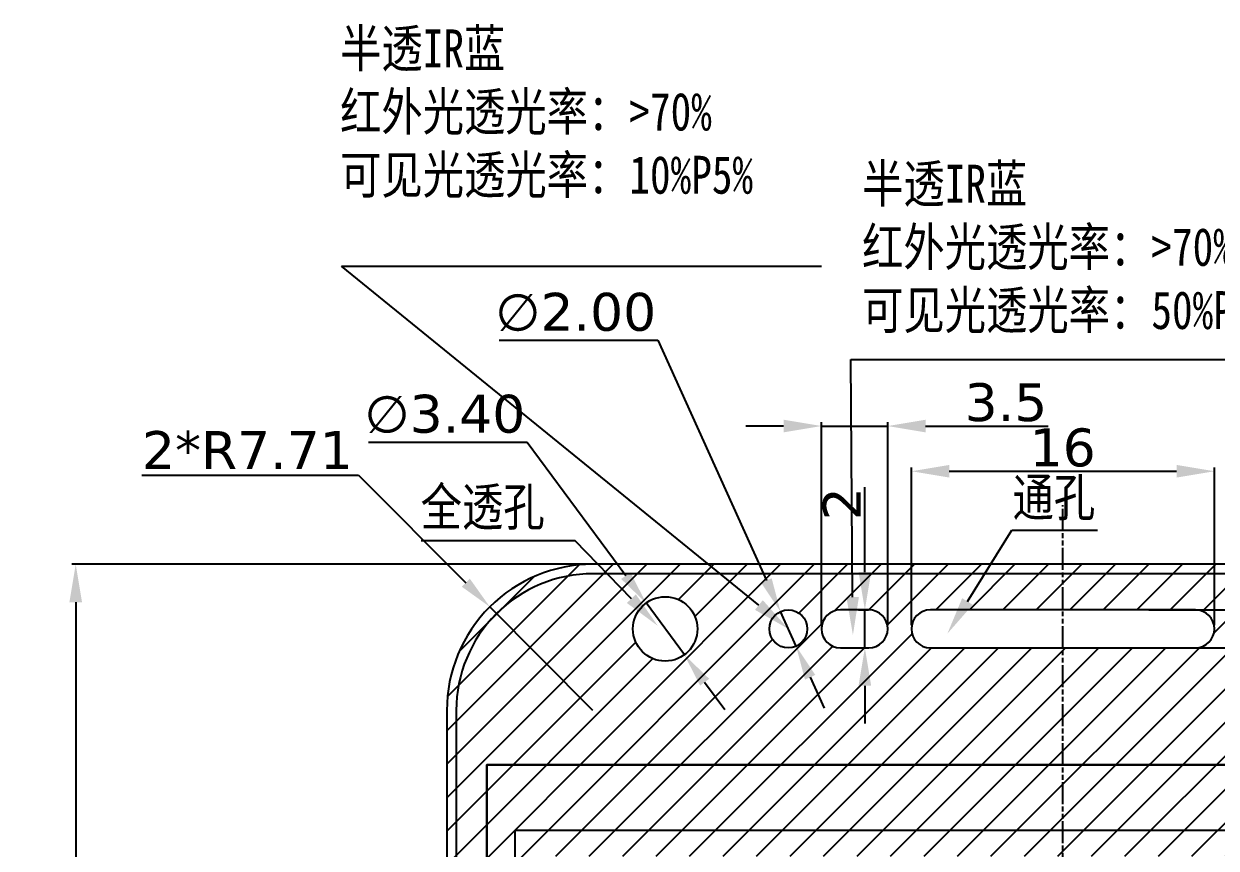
# Model space of a CAD drawing. Header units: inches. Extents: x 1779 to 2225, y 40 to 347.
# Drawn here: x 1870.5 to 1933.5, y 244.4 to 287.9 of the extents above; entities that cross this region are included whole.
import ezdxf
from ezdxf import colors
from ezdxf.entities.mleader import LeaderData, LeaderLine
from ezdxf.math import Vec2, Vec3

# ---------------------------------------------------------------- set-up
doc = ezdxf.new("R2010")
doc.units = ezdxf.units.IN
doc.header["$LTSCALE"] = 2.574606
doc.header["$MEASUREMENT"] = 0
doc.header["$PDMODE"] = 3
doc.header["$PDSIZE"] = 0.3125
doc.linetypes.add('PHANTOM', pattern=[0.8, 0.45, -0.05, 0.1, -0.05, 0.1, -0.05])
doc.layers.get('Defpoints').update_dxf_attribs({"linetype": 'CONTINUOUS'})
for name, color, linetype in [('Cover lens', 6, 'CONTINUOUS'), ('dim', 4, 'CONTINUOUS'), ('Dimension', 7, 'CONTINUOUS'), ('sensor AA', 131, 'CONTINUOUS'), ('Sensor outline', 190, 'CONTINUOUS'), ('中心线', 1, 'CONTINUOUS'), ('正面保护膜', 50, 'CONTINUOUS')]:
    doc.layers.add(name, color=color, linetype=linetype)
doc.styles.get("Standard").update_dxf_attribs({"font": 'romand.shx', "width": 0.8, "bigfont": 'bigfont.shx'})
doc.styles.add('文字样式', font='verdana.ttf', dxfattribs={"height": 2})
doc.dimstyles.new('标注', dxfattribs={"dimtxt": 2, "dimasz": 2, "dimexe": 0.2, "dimexo": 0.2, "dimgap": 0.2, "dimtad": 1, "dimdsep": 46, "dimtxsty": '文字样式', "dimcen": 0, "dimclrd": 256, "dimclre": 256, "dimclrt": 256, "dimadec": 0, "dimazin": 0, "dimtfac": 1, "dimtmove": 0, "dimatfit": 3, "dimfxl": 0, "dimarcsym": 0})
doc.dimstyles.new('直径', dxfattribs={"dimtxt": 2, "dimasz": 1.8, "dimexe": 0.3, "dimexo": 0.7, "dimgap": 0.3, "dimtad": 1, "dimtoh": 1, "dimzin": 0, "dimdsep": 46, "dimtxsty": '文字样式', "dimcen": 0.09, "dimadec": 0, "dimazin": 0, "dimtfac": 1, "dimtmove": 0, "dimatfit": 3, "dimfxl": 0, "dimtolj": 1, "dimtzin": 0, "dimarcsym": 0})

# ---------------------------------------------------------------- blocks, each defined once
blk = doc.blocks.new('12521212')
at = {"layer": 'sensor AA'}
blk.add_lwpolyline([(1560.144, 241.971), (1617.914, 241.971), (1617.914, 146.791), (1560.144, 146.791)], close=True, dxfattribs=at)
at = {"layer": 'Sensor outline'}
blk.add_lwpolyline([(1558.634, 143.961), (1619.484, 143.961), (1558.634, 143.961), (1558.634, 245.421), (1619.484, 245.421), (1619.484, 143.961), (1619.484, 245.421), (1558.634, 245.421)], close=True, dxfattribs=at)
blk = doc.blocks.new('*D44')
at = {"layer": 'Defpoints', "color": 0}
for p in [(1902.504, 259.408), (1873.282, 133.318), (1925.407, 133.318)]:
    blk.add_point(p, dxfattribs=at)
at = {"layer": 'Dimension', "lineweight": -2}
for p, q in [((1902.304, 259.408), (1873.082, 259.408)), ((1873.282, 257.408), (1873.282, 135.318)), ((1925.207, 133.318), (1873.082, 133.318))]:
    blk.add_line(p, q, dxfattribs=at)
at = {"layer": 'Dimension'}
for points in [[(1872.949, 257.408), (1873.615, 257.408), (1873.282, 259.408)], [(1872.949, 135.318), (1873.615, 135.318), (1873.282, 133.318)]]:
    blk.add_solid(points, dxfattribs=at)
at = {"layer": 'Dimension', "insert": (1871.76, 196.363), "char_height": 2, "attachment_point": 5, "rotation": 90, "style": '文字样式'}
blk.add_mtext('126.09%%P0.1(CG OD)', dxfattribs=at)
blk = doc.blocks.new('*D49')
at = {"layer": 'Defpoints', "color": 0}
for p in [(1895.147, 257.162), (1900.587, 251.698)]:
    blk.add_point(p, dxfattribs=at)
at = {"layer": 'Dimension', "color": 0, "lineweight": -2}
for p, q in [((1876.774, 264.116), (1888.222, 264.116)), ((1888.222, 264.116), (1893.877, 258.437)), ((1900.587, 251.698), (1895.147, 257.162))]:
    blk.add_line(p, q, dxfattribs=at)
at = {"layer": 'Dimension', "color": 0}
blk.add_solid([(1894.09, 258.649), (1893.664, 258.226), (1895.147, 257.162)], dxfattribs=at)
at = {"layer": 'Dimension', "color": 0, "insert": (1882.348, 265.437), "char_height": 2, "attachment_point": 5, "style": '文字样式'}
blk.add_mtext('\\A1;2*R7.71', dxfattribs=at)
blk = doc.blocks.new('*D50')
at = {"layer": 'Defpoints', "color": 0}
for p in [(1903.396, 257.365), (1905.419, 254.632)]:
    blk.add_point(p, dxfattribs=at)
at = {"layer": 'Dimension', "color": 0, "lineweight": -2}
for p, q in [((1888.736, 265.854), (1897.112, 265.854)), ((1897.112, 265.854), (1902.325, 258.811)), ((1905.419, 254.632), (1903.396, 257.365)), ((1906.489, 253.185), (1907.56, 251.738))]:
    blk.add_line(p, q, dxfattribs=at)
at = {"layer": 'Dimension', "color": 0}
for points in [[(1902.566, 258.99), (1902.084, 258.633), (1903.396, 257.365)], [(1906.731, 253.364), (1906.248, 253.007), (1905.419, 254.632)]]:
    blk.add_solid(points, dxfattribs=at)
at = {"layer": 'Dimension', "color": 0, "insert": (1892.774, 267.334), "char_height": 2, "attachment_point": 5, "style": '文字样式'}
blk.add_mtext('\\A1;∅3.40', dxfattribs=at)
blk = doc.blocks.new('*D51')
at = {"layer": 'Defpoints', "color": 0}
for p in [(1910.495, 256.909), (1911.319, 255.087)]:
    blk.add_point(p, dxfattribs=at)
at = {"layer": 'Dimension', "color": 0, "lineweight": -2}
for p, q in [((1895.644, 271.232), (1904.02, 271.232)), ((1904.02, 271.232), (1909.754, 258.55)), ((1911.319, 255.087), (1910.495, 256.909)), ((1912.061, 253.447), (1912.802, 251.807))]:
    blk.add_line(p, q, dxfattribs=at)
at = {"layer": 'Dimension', "color": 0}
for points in [[(1910.027, 258.673), (1909.48, 258.426), (1910.495, 256.909)], [(1912.334, 253.57), (1911.787, 253.323), (1911.319, 255.087)]]:
    blk.add_solid(points, dxfattribs=at)
at = {"layer": 'Dimension', "color": 0, "insert": (1899.682, 272.712), "char_height": 2, "attachment_point": 5, "style": '文字样式'}
blk.add_mtext('\\A1;∅2.00', dxfattribs=at)
blk = doc.blocks.new('*D52')
at = {"layer": 'Defpoints', "color": 0}
for p in [(1916.157, 266.702), (1912.657, 255.998), (1916.157, 255.998)]:
    blk.add_point(p, dxfattribs=at)
at = {"layer": 'Dimension', "lineweight": -2}
for p, q in [((1910.657, 266.702), (1908.657, 266.702)), ((1912.657, 256.198), (1912.657, 266.902)), ((1912.657, 266.702), (1916.157, 266.702)), ((1916.157, 256.198), (1916.157, 266.902)), ((1918.157, 266.702), (1924.636, 266.702))]:
    blk.add_line(p, q, dxfattribs=at)
at = {"layer": 'Dimension'}
for points in [[(1910.657, 267.035), (1910.657, 266.369), (1912.657, 266.702)], [(1918.157, 267.035), (1918.157, 266.369), (1916.157, 266.702)]]:
    blk.add_solid(points, dxfattribs=at)
at = {"layer": 'Dimension', "insert": (1922.397, 267.944), "char_height": 2, "attachment_point": 5, "style": '文字样式'}
blk.add_mtext('3.5', dxfattribs=at)
blk = doc.blocks.new('*D53')
at = {"layer": 'Defpoints', "color": 0}
for p in [(1933.407, 264.317), (1917.407, 255.998), (1933.407, 255.998)]:
    blk.add_point(p, dxfattribs=at)
at = {"layer": 'Dimension', "lineweight": -2}
for p, q in [((1917.407, 256.198), (1917.407, 264.517)), ((1933.407, 256.198), (1933.407, 264.517)), ((1919.407, 264.317), (1931.407, 264.317))]:
    blk.add_line(p, q, dxfattribs=at)
at = {"layer": 'Dimension'}
for points in [[(1919.407, 264.65), (1919.407, 263.983), (1917.407, 264.317)], [(1931.407, 264.65), (1931.407, 263.983), (1933.407, 264.317)]]:
    blk.add_solid(points, dxfattribs=at)
at = {"layer": 'Dimension', "insert": (1925.397, 265.556), "char_height": 2, "attachment_point": 5, "style": '文字样式'}
blk.add_mtext('16', dxfattribs=at)
blk = doc.blocks.new('*D54')
at = {"layer": 'Defpoints', "color": 0}
for p in [(1929.743, 256.998), (1936.727, 256.998), (1929.743, 254.998)]:
    blk.add_point(p, dxfattribs=at)
at = {"layer": 'Dimension', "lineweight": -2}
for p, q in [((1936.727, 258.998), (1936.727, 263.58)), ((1929.943, 256.998), (1936.927, 256.998)), ((1936.727, 254.998), (1936.727, 256.998)), ((1929.943, 254.998), (1936.927, 254.998)), ((1936.727, 252.998), (1936.727, 250.998))]:
    blk.add_line(p, q, dxfattribs=at)
at = {"layer": 'Dimension'}
for points in [[(1936.394, 258.998), (1937.061, 258.998), (1936.727, 256.998)], [(1936.394, 252.998), (1937.061, 252.998), (1936.727, 254.998)]]:
    blk.add_solid(points, dxfattribs=at)
at = {"layer": 'Dimension', "insert": (1935.507, 262.703), "char_height": 2, "attachment_point": 5, "rotation": 90, "style": '文字样式'}
blk.add_mtext('2', dxfattribs=at)
blk = doc.blocks.new('*D55')
at = {"layer": 'Defpoints', "color": 0}
for p in [(1914.407, 256.998), (1914.95, 256.998), (1914.407, 254.998)]:
    blk.add_point(p, dxfattribs=at)
at = {"layer": 'Dimension', "lineweight": -2}
for p, q in [((1914.95, 258.998), (1914.95, 263.479)), ((1914.607, 256.998), (1915.15, 256.998)), ((1914.95, 254.998), (1914.95, 256.998)), ((1914.607, 254.998), (1915.15, 254.998)), ((1914.95, 252.998), (1914.95, 250.998))]:
    blk.add_line(p, q, dxfattribs=at)
at = {"layer": 'Dimension'}
for points in [[(1914.617, 258.998), (1915.283, 258.998), (1914.95, 256.998)], [(1914.617, 252.998), (1915.283, 252.998), (1914.95, 254.998)]]:
    blk.add_solid(points, dxfattribs=at)
at = {"layer": 'Dimension', "insert": (1913.729, 262.602), "char_height": 2, "attachment_point": 5, "rotation": 90, "style": '文字样式'}
blk.add_mtext('2', dxfattribs=at)

msp = doc.modelspace()

# ---------------------------------------------------------------- hatches: boundary and pattern name
at = {"layer": 'Cover lens', "linetype": 'Continuous'}
h = msp.add_hatch(dxfattribs=at)
h.set_pattern_fill('ANSI31', color=256, scale=10, style=0)
edge = h.paths.add_edge_path(flags=16)
edge.add_line((1918.407, 254.998), (1932.407, 254.998))
edge.add_arc((1932.407, 255.998), 1, 270, 450)
edge.add_line((1932.407, 256.998), (1918.407, 256.998))
edge.add_arc((1918.407, 255.998), 1, 90, 270)
edge = h.paths.add_edge_path(flags=16)
edge.add_line((1913.657, 254.998), (1915.157, 254.998))
edge.add_arc((1915.157, 255.998), 1, 270, 450)
edge.add_line((1915.157, 256.998), (1913.657, 256.998))
edge.add_arc((1913.657, 255.998), 1, 90, 270)
edge = h.paths.add_edge_path(flags=16)
edge.add_arc((1910.907, 255.998), 1, 0, 360)
edge = h.paths.add_edge_path(flags=16)
edge.add_arc((1904.407, 255.998), 1.7, 0, 360)
edge = h.paths.add_edge_path()
edge.add_arc((1949.857, 142.165), 8.08, 273.59436, 360)
edge.add_line((1957.937, 142.165), (1957.937, 251.698))
edge.add_arc((1950.227, 251.698), 7.71, 360, 450)
edge.add_line((1950.227, 259.408), (1900.587, 259.408))
edge.add_arc((1900.587, 251.698), 7.71, 90, 180)
edge.add_line((1892.877, 251.698), (1892.877, 142.165))
edge.add_arc((1900.957, 142.165), 8.08, 180, 266.40564)
edge.add_arc((1925.407, 531.398), 398.08, 266.40564, 273.59436)
edge = h.paths.add_edge_path(flags=16)
edge.add_line((1919.607, 136.918), (1931.207, 136.918))
edge.add_arc((1931.207, 138.998), 2.08, 270, 360)
edge.add_line((1933.287, 138.998), (1933.287, 141.498))
edge.add_arc((1931.207, 141.498), 2.08, 360, 450)
edge.add_line((1931.207, 143.578), (1919.607, 143.578))
edge.add_arc((1919.607, 141.498), 2.08, 90, 180)
edge.add_line((1917.527, 141.498), (1917.527, 138.998))
edge.add_arc((1919.607, 138.998), 2.08, 180, 270)
h.paths.add_polyline_path([(1897.327, 150.398), (1897.327, 243.998), (1953.487, 243.998), (1953.487, 150.398)], flags=16)

# ---------------------------------------------------------------- linework, layer by layer
msp.add_lwpolyline([(1950.364, 134.101, 0.395956), (1957.937, 142.165), (1957.937, 251.698, 0.414214), (1950.227, 259.408), (1900.587, 259.408, 0.414214), (1892.877, 251.698), (1892.877, 142.165, 0.395956), (1900.451, 134.101, 0.031377), (1950.364, 134.101)], format="xyb", dxfattribs=at)
for points in [[(1913.657, 254.998), (1915.157, 254.998, 1), (1915.157, 256.998), (1913.657, 256.998, 1)], [(1918.407, 254.998), (1932.407, 254.998, 1), (1932.407, 256.998), (1918.407, 256.998, 1)]]:
    msp.add_lwpolyline(points, format="xyb", close=True, dxfattribs=at)
for centre, radius in [((1904.407, 255.998), 1.7), ((1910.907, 255.998), 1)]:
    msp.add_circle(centre, radius, dxfattribs=at)
at = {"layer": '中心线', "linetype": 'PHANTOM'}
msp.add_lwpolyline([(1925.407, 127.29), (1925.407, 262.521)], dxfattribs=at)
at = {"layer": '正面保护膜'}
msp.add_lwpolyline([(1957.386, 141.282, -0.380398), (1958.379, 142.165), (1961.437, 142.165, 0.414214), (1962.437, 143.165), (1962.437, 146.165, 0.414214), (1961.437, 147.165), (1958.437, 147.165, -0.414214), (1957.437, 148.165), (1957.437, 251.698, 0.414214), (1950.227, 258.908), (1900.587, 258.908, 0.414214), (1893.377, 251.698), (1893.377, 142.165, 0.395956), (1900.482, 134.6, 0.031377), (1950.333, 134.6, 0.362551)], format="xyb", close=True, dxfattribs=at)

# ---------------------------------------------------------------- block references
at = {"layer": 'Dimension'}
msp.add_blockref('12521212', (336.348, 3.407), dxfattribs=at)

# ---------------------------------------------------------------- texts
at = {"layer": 'dim', "char_height": 2, "attachment_point": 1}
for s, insert in [('{\\fSimSun|b0|i0|c134|p54;半透IR蓝\\P红外光透光率：>70%\\P可见光透光率：10%%%P5%}', (1887.239, 287.63)), ('{\\fSimSun|b0|i0|c134|p54;半透IR蓝\\P红外光透光率：>70%\\P可见光透光率：50%%%P5%}', (1914.801, 280.49)), ('{\\fSimSun|b0|i0|c134|p54;通孔}', (1922.745, 263.938)), ('{\\fSimSun|b0|i0|c134|p54;全透孔}', (1891.494, 263.441))]:
    msp.add_mtext(s, dxfattribs=dict(at, insert=insert))

# ---------------------------------------------------------------- dimensions: what is measured, and where the dimension line sits
at = {"layer": 'Dimension'}
for p1, p2, picture, middle in [((1911.319, 255.087), (1910.495, 256.909), '*D51', (1899.682, 271.232)), ((1905.419, 254.632), (1903.396, 257.365), '*D50', (1892.774, 265.854))]:
    dim = msp.add_diameter_dim_2p(p1=p1, p2=p2, dimstyle='直径', dxfattribs=at)
    dim.commit()
    dim.dimension.update_dxf_attribs({"geometry": picture, "text_midpoint": middle, "dimtype": 163})
dim = msp.add_linear_dim(base=(1916.157, 266.702), p1=(1912.657, 255.998), p2=(1916.157, 255.998), dimstyle='标注', dxfattribs=at)
dim.commit()
dim.dimension.update_dxf_attribs({"geometry": '*D52', "text_midpoint": (1922.397, 267.944)})
dim = msp.add_radius_dim(center=(1900.587, 251.698), mpoint=(1895.147, 257.162), text='2*<>', dimstyle='直径', dxfattribs=at)
dim.commit()
dim.dimension.update_dxf_attribs({"geometry": '*D49', "text_midpoint": (1882.348, 264.116), "dimtype": 164})
dim = msp.add_linear_dim(base=(1933.407, 264.317), p1=(1917.407, 255.998), p2=(1933.407, 255.998), dimstyle='标注', dxfattribs=at)
dim.commit()
dim.dimension.update_dxf_attribs({"geometry": '*D53', "text_midpoint": (1925.397, 264.317), "dimtype": 160})
for base, p1, p2, picture, middle in [((1914.95, 256.998), (1914.407, 254.998), (1914.407, 256.998), '*D55', (1914.95, 262.602)), ((1936.727, 256.998), (1929.743, 254.998), (1929.743, 256.998), '*D54', (1936.727, 262.703))]:
    dim = msp.add_linear_dim(base=base, p1=p1, p2=p2, angle=90, dimstyle='标注', dxfattribs=at)
    dim.commit()
    dim.dimension.update_dxf_attribs({"geometry": picture, "text_midpoint": middle, "dimtype": 160})
dim = msp.add_linear_dim(base=(1873.282, 133.318), p1=(1902.504, 259.408), p2=(1925.407, 133.318), angle=90, text='<>%%P0.1(CG OD)', dimstyle='标注', dxfattribs=at)
dim.commit()
dim.dimension.update_dxf_attribs({"geometry": '*D44', "text_midpoint": (1873.282, 196.363), "dimtype": 160})

# ---------------------------------------------------------------- leaders
at = {"layer": 'dim'}
ml = msp.add_multileader_mtext('Standard', dxfattribs=at)
ml.set_content('', color=256)
ml.set_leader_properties()
ml.build(insert=Vec2(0, 0))
ml.multileader.update_dxf_attribs({"text_right_attachment_type": 6, "dogleg_length": 0.36, "arrow_head_size": 2})
ctx = ml.context
ctx.base_point, ctx.char_height, ctx.arrow_head_size, ctx.landing_gap_size, ctx.plane_origin = Vec3(1912.665, 275.143), 0.18, 2, 0.09, Vec3(1917.66, 271.47)
ctx.right_attachment = 6
notes = []
notes.append((ctx, [(0, (1, 1, 0), (1887.324, 275.143), (1, 0), 25.342, [(0, [(1910.907, 255.998)], 0, [])])]))
ctx.mtext.insert, ctx.mtext.flow_direction = Vec3(1912.755, 275.233), 5
ml = msp.add_multileader_mtext('Standard', dxfattribs=at)
ml.set_content('', color=256)
ml.set_leader_properties()
ml.build(insert=Vec2(0, 0))
ml.multileader.update_dxf_attribs({"text_right_attachment_type": 6, "dogleg_length": 0.36, "arrow_head_size": 2})
ctx = ml.context
ctx.base_point, ctx.char_height, ctx.arrow_head_size, ctx.landing_gap_size, ctx.plane_origin = Vec3(1937.558, 270.221), 0.18, 2, 0.09, Vec3(1944.553, 266.548)
ctx.right_attachment = 6
notes.append((ctx, [(0, (1, 1, 0), (1914.216, 270.221), (1, 0), 23.342, [(0, [(1914.319, 255.674)], 0, [])])]))
ctx.mtext.insert, ctx.mtext.flow_direction = Vec3(1937.648, 270.311), 5
ml = msp.add_multileader_mtext('Standard', dxfattribs=at)
ml.set_content('', color=256)
ml.set_leader_properties()
ml.build(insert=Vec2(0, 0))
ml.multileader.update_dxf_attribs({"text_right_attachment_type": 6, "dogleg_length": 0.36, "arrow_head_size": 2})
ctx = ml.context
ctx.base_point, ctx.char_height, ctx.arrow_head_size, ctx.landing_gap_size, ctx.plane_origin = Vec3(1927.229, 261.21), 0.18, 2, 0.09, Vec3(1953.05, 257.537)
ctx.right_attachment = 6
notes.append((ctx, [(0, (1, 1, 0), (1922.714, 261.21), (1, 0), 4.515, [(0, [(1919.308, 255.748)], 0, [])])]))
ctx.mtext.insert, ctx.mtext.flow_direction = Vec3(1927.319, 261.3), 5
ml = msp.add_multileader_mtext('Standard', dxfattribs=at)
ml.set_content('', color=256)
ml.set_leader_properties()
ml.build(insert=Vec2(0, 0))
ml.multileader.update_dxf_attribs({"text_right_attachment_type": 6, "dogleg_length": 0.36, "arrow_head_size": 2})
ctx = ml.context
ctx.base_point, ctx.char_height, ctx.arrow_head_size, ctx.landing_gap_size, ctx.plane_origin = Vec3(1891.428, 260.728), 0.18, 2, 0.09, Vec3(1937.759, 257.947)
ctx.right_attachment, ctx.text_align_type = 6, 2
notes.append((ctx, [(1, (1, 1, 0), (1899.66, 260.638), (-1, 0), 8.052, [(0, [(1904.016, 256.159)], 0, [])])]))
ctx.mtext.insert, ctx.mtext.alignment, ctx.mtext.flow_direction = Vec3(1891.518, 260.818), 3, 5
for ctx, leaders in notes:
    for number, flags, end, landing, length, lines in leaders:
        leader = LeaderData()
        leader.index, (leader.has_last_leader_line, leader.has_dogleg_vector, leader.attachment_direction) = number, flags
        leader.last_leader_point, leader.dogleg_vector, leader.dogleg_length = Vec3(end), Vec3(landing), length
        for number, points, colour, breaks in lines:
            line = LeaderLine()
            line.index, line.vertices, line.color, line.breaks = number, Vec3.list(points), colors.encode_raw_color(colour), breaks
            leader.lines.append(line)
        ctx.leaders.append(leader)

doc.saveas('drawing.dxf')
